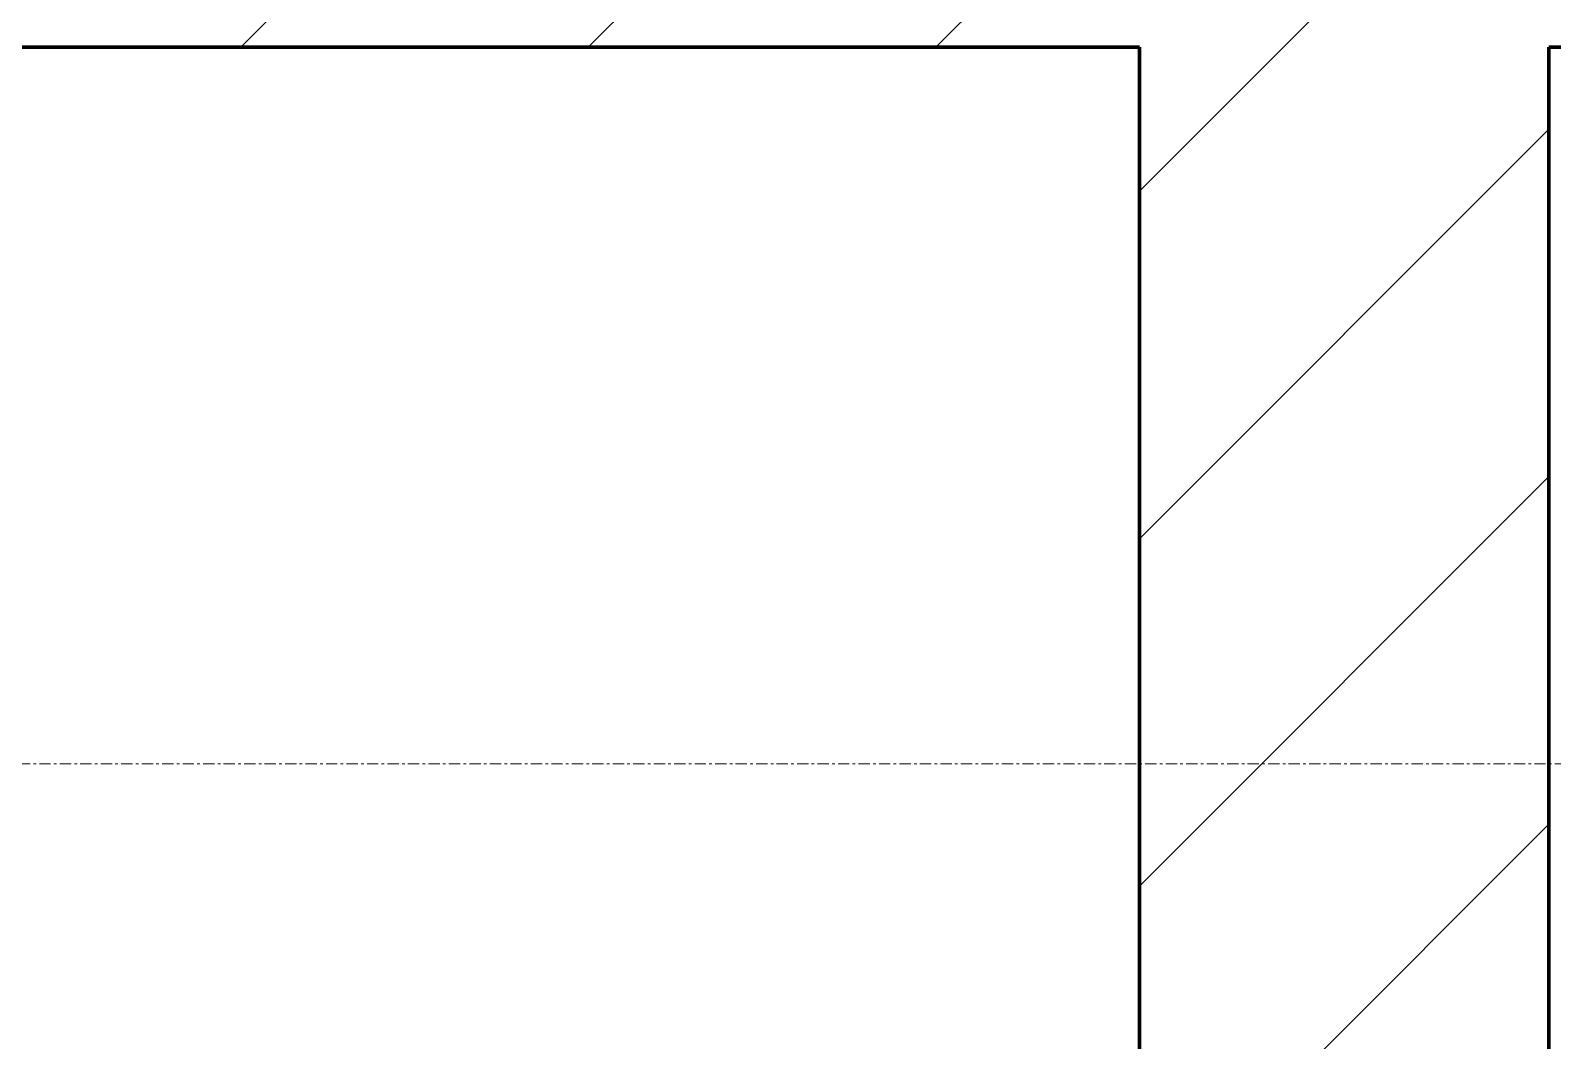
# Model space of a CAD drawing. Header units: millimetres. Extents: x -678720 to -601931, y -306 to 39239.
# Drawn here: x -673469 to -672726, y 3444 to 3937 of the extents above; entities that cross this region are included whole.
import ezdxf

# ---------------------------------------------------------------- set-up
doc = ezdxf.new("R2010")
doc.units = ezdxf.units.MM
doc.linetypes.add('DPA_Grid _ Level 100', pattern=[10, 5.5, -1.6, 1.3, -1.6])
for name, color, linetype, lineweight in [('A-WALL', 5, 'Continuous', 35), ('A-WALL-PATT', 1, 'Continuous', 35), ('S-GRID', 251, 'Continuous', 9)]:
    doc.layers.add(name, color=color, linetype=linetype, lineweight=lineweight)
pattern_1 = [(45, (0, 0), (-84.852814, 84.852814), [])]

msp = doc.modelspace()

# ---------------------------------------------------------------- hatches: boundary and pattern name
at = {"layer": 'A-WALL-PATT', "lineweight": 9}
h = msp.add_hatch(dxfattribs=at)
h.set_pattern_fill('FP_2', color=256, style=0, pattern_type=2)
h.set_pattern_definition(pattern_1)
h.paths.add_polyline_path([(-662226.93, 3929.02), (-661508.03, 3929.02), (-661708.03, 4129.02), (-674883.69, 4129.02), (-674883.69, 3929.02), (-663281.66, 3929.02)])
h = msp.add_hatch(dxfattribs=at)
h.set_pattern_fill('FP_2', color=256, style=0, pattern_type=2)
h.set_pattern_definition(pattern_1)
h.paths.add_polyline_path([(-672927.37, 1219.02), (-672727.37, 1219.02), (-672727.37, 3929.02), (-672927.37, 3929.02), (-672927.37, 1419.02)])

# ---------------------------------------------------------------- linework, layer by layer
at = {"layer": 'A-WALL', "color": 7, "lineweight": 70}
for p, q in [((-672927.37, 3929.02), (-674883.69, 3929.02)), ((-672927.37, 1419.02), (-672927.37, 3929.02)), ((-661790.87, 3929.02), (-672727.37, 3929.02)), ((-672727.37, 3929.02), (-672727.37, 1219.02))]:
    msp.add_line(p, q, dxfattribs=at)
at = {"layer": 'S-GRID', "linetype": 'DPA_Grid _ Level 100'}
msp.add_line((-607379, 3579.02), (-677385.13, 3579.02), dxfattribs=at)

doc.saveas('drawing.dxf')
